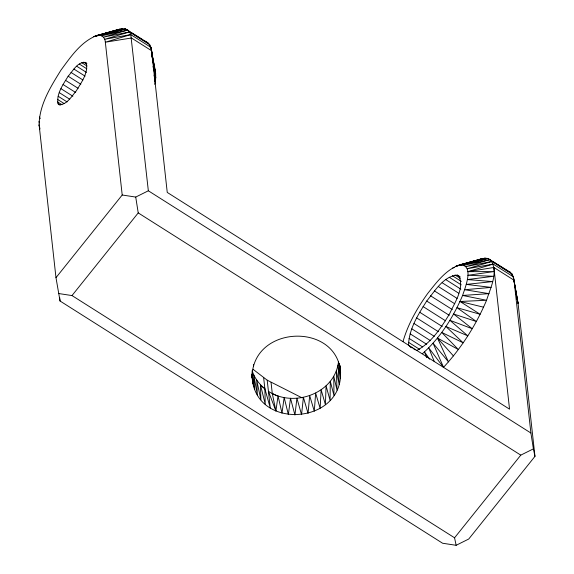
<?xml version="1.0" encoding="UTF-8"?>
<svg xmlns="http://www.w3.org/2000/svg" width="574" height="574" viewBox="0 0 574 574"><rect width="100%" height="100%" fill="white"/><g stroke="black" fill="none" stroke-linecap="round" stroke-linejoin="round"><path stroke-width="0.86" d="M85.347 62.315L86.416 63.355C88.245 73.364 81.192 82.685 76.299 90.85C71.707 96.159 66.979 104.855 59.093 104.762L58.031 103.722C56.202 93.706 63.248 84.392 68.148 76.22C72.762 71.276 78.781 59.545 86.839 63.255M252.266 370.33C247.494 433.018 350.004 426.762 339.873 365.717M402.998 341.638C407.927 324.202 417.104 308.274 427.587 293.623C436.376 282.595 445.51 270.031 459.236 265.009L481.973 258.709L485.174 258.178L487.929 258.465L510.336 272.298L512.108 274.185L513.343 276.833L518.1 303.56L534.968 456.359L468.743 539.022L456.136 545.3L442.604 543.241L60.048 301.013L55.979 277.673L39.111 124.867C39.312 104.726 50.699 86.681 60.988 70.085C70.745 56.862 80.898 41.694 96.812 35.523L119.543 29.224L122.75 28.7L125.505 28.98L147.913 42.82L149.678 44.7L150.919 47.355L151.608 50.742C152.598 61.877 157.872 73.156 154.729 84.378M338.466 361.814C334.979 393.369 293.63 408.207 268.431 391.289L275.893 410.962L278.046 395.859L281.97 413.18L284.159 397.481L288.363 414.55L290.501 398.284L294.943 415.038L296.923 398.248L301.551 414.643L303.402 397.366L308.051 413.373L309.687 395.637L314.287 411.249L315.643 393.104L320.12 408.329L321.139 389.825L325.422 404.67L326.061 385.864L330.079 400.351L330.294 381.308L333.982 395.479L333.745 376.264L337.046 390.155L336.35 370.84L339.205 384.501L338.043 365.15L340.404 378.646L339.155 363.708M408.53 345.627C408.774 329.182 418.181 314.502 426.712 301.041C434.898 291.111 443.193 276.352 457.241 275.082L458.97 276.044C464.581 288.636 454.665 302.491 449.593 313.799C441.105 327.639 431.72 342.506 416.982 350.341M252.381 372.06C258.006 324.64 337.354 323.535 340.619 372.713L339.356 363.5M422.507 353.634C440.265 337.849 453.331 317.2 462.601 295.452C465.019 287.839 475.2 263.932 459.236 265.009L485.174 258.178L461.941 264.722L487.929 258.465L491.66 260.826M434.353 361.685L428.742 347.866L443.515 367.346C461.611 347.729 476.176 324.855 486.558 300.281C490.39 287.883 499.222 271.445 490.203 259.556L464.179 265.267L487.929 258.465M55.979 277.673L122.205 195.009L105.336 42.203C105.329 37.769 101.261 33.981 96.812 35.523L122.75 28.7L99.517 35.244L125.505 28.98L129.975 31.814M58.469 293.508L72.001 295.567L138.226 212.904L135.729 197.069L122.205 195.009M456.136 545.3L454.565 537.795L520.783 455.132L533.397 448.861L530.9 433.018L514.031 280.22L493.898 267.47L467.76 271.689L494.035 271.552L467.839 275.305L493.611 276.273L467.344 279.567L492.636 281.576L466.296 284.403L491.122 287.395L464.703 289.727L489.091 293.658L462.601 295.452L486.558 300.281L460.011 301.472L480.151 314.287L456.997 307.693L476.355 321.49L453.596 314.007L472.223 328.708L449.873 320.299L467.803 335.847L445.883 326.477L463.161 342.822L441.707 332.411L458.353 349.537L437.41 338.021L448.466 361.878L433.061 343.202L443.515 367.346M135.729 197.069L148.343 190.79L530.9 433.018M479.089 259.771L481.973 258.709L456.108 266.114L462.206 264.793M152.957 60.923L155.669 74.075L150.919 47.355L130.779 34.605L105.336 42.203L131.475 37.992L151.608 50.742L167.249 192.426L509.54 409.162L493.898 267.47M467.76 271.689L493.209 264.083L513.343 276.833L518.1 303.56L517.454 300.647M150.194 47.262L149.678 44.7L129.545 31.95L104.69 39.297L130.779 34.605L148.343 190.79M512.625 276.747L512.108 274.185L491.975 261.435L467.114 268.776L493.209 264.083M129.545 31.95L127.78 30.07L103.492 37.145L129.545 31.95L130.779 34.605M490.203 259.556L465.916 266.623L491.975 261.435M93.684 36.628L119.543 29.224L93.684 36.628L98.039 35.688M125.505 28.98L101.756 35.782L127.78 30.07M456.108 266.114L478.364 260.036M452.613 268.022L454.292 267.57M460.011 301.472L483.566 307.183M147.913 42.82L144.146 40.79M508.062 271.215L510.336 272.298M253.084 369.333L267.204 380.175L302.175 397.911M271.05 382.341L272.277 393.455L277.063 395.852M131.468 32.761L142.653 39.843M493.152 261.773L496.13 263.66M497.622 264.6L507.316 270.741M457.241 275.082L460.24 276.984M455.003 274.968L460.262 278.297M452.312 275.699L461.331 281.411M449.234 277.271L461.252 284.876M445.826 279.631L460.85 289.145M442.167 282.745L458.691 293.214M83.775 62.092L86.76 63.979M438.335 286.534L457.119 298.423M81.759 62.688L86.983 65.996M79.377 64.094L86.832 68.815M434.432 290.91L454.716 303.754M76.722 66.24L86.416 72.381M73.888 69.052L85.074 76.141M430.522 295.782L452.312 309.58M70.997 72.424L82.929 79.98M426.712 301.041L449.255 315.313M68.148 76.22L80.826 84.249M423.081 306.566L445.618 320.844M65.458 80.303L78.136 88.331M63.025 84.5L75.703 92.529M419.702 312.242L442.238 326.513M60.952 88.669L72.884 96.224M416.659 317.924L438.45 331.722M59.301 92.636L69.748 99.252M58.153 96.26L67.108 101.921M414.019 323.506L434.303 336.35M57.551 99.388L64.259 103.636M57.508 101.907L61.978 104.741M58.031 103.722L60.263 105.142M411.838 328.845L430.622 340.741M410.166 333.838L426.697 344.307M409.047 338.366L422.572 346.926M408.494 342.319L419.766 349.458M412.283 348.002L409.276 346.1L410.711 347.127M413.789 348.956L415.289 349.903M138.226 212.904L520.783 455.132M72.001 295.567L454.565 537.795M260.646 385.441L264.872 388.77L270.275 407.956L267.204 380.175M252.23 373.093L254.677 389.545L253.787 375.037L257.353 394.912L256.707 380.096L260.897 399.841L260.431 384.709L265.238 404.218L264.872 388.77C259.24 384.142 254.569 378.166 252.309 371.177M437.41 338.021L453.431 355.916M429.567 359.195L424.53 351.934L426.719 357.674M154.765 80.245L155.26 81.96L154.047 75.058M40.015 118.703L39.527 116.988L39.828 118.718M153.007 66.455L155.748 77.698L151.895 55.7M533.397 448.861L534.968 456.359M272.277 393.455L275.893 410.962M151.744 54.817L155.669 74.075M39.828 128.375L39.111 124.867L39.864 129.193M515.732 292.109L517.282 299.793M39.032 121.25L39.341 123.015M513.343 276.833L517.303 299.764M150.919 47.355L155.03 71.169M512.108 274.185L512.553 276.79M339.406 363.364L339.851 366.843L339.679 365.057M251.792 374.313L252.933 383.863L252.173 374.966M251.756 374.463L252.165 377.986L251.843 374.521M263.645 377.656L264.872 388.77M59.653 297.454L60.048 301.013M253.507 364.411L253.579 366.198M151.608 50.742L151.687 53.188"/></g></svg>
